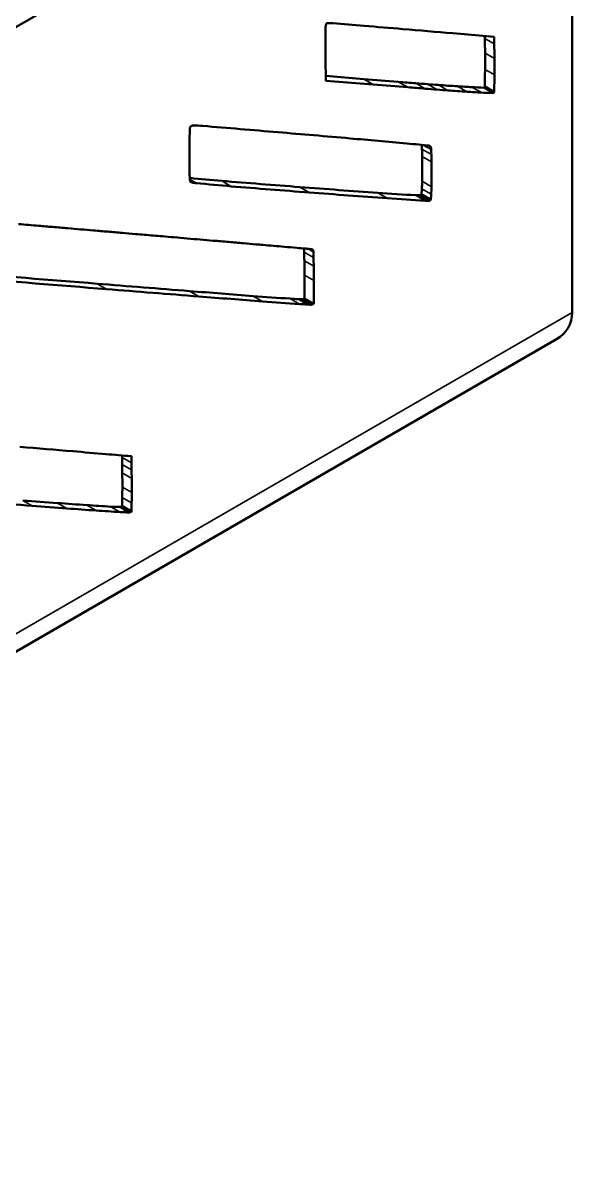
# Model space of a CAD drawing. Header units: inches. Extents: x -24.6 to 49, y -43 to 20.8.
# Drawn here: x 22.11 to 24.56, y 5.04 to 10.13 of the extents above; entities that cross this region are included whole.
import ezdxf

# ---------------------------------------------------------------- set-up
doc = ezdxf.new("R2010")
doc.units = ezdxf.units.IN
doc.header["$MEASUREMENT"] = 0
doc.layers.add('Visible (ANSI)', color=7, linetype='Continuous', lineweight=50)
doc.layers.add('Visible Narrow (ANSI)', color=7, linetype='Continuous', lineweight=35)

msp = doc.modelspace()

# ---------------------------------------------------------------- linework, layer by layer
at = {"layer": 'Visible (ANSI)'}
for p, q in [((18.15842170232334, 7.841108103100224), (24.55951928022413, 11.5367835128103)), ((18.15842170232338, 7.841108103100192), (24.55951928022415, 11.53678351281027)), ((24.55951928022413, 8.836558599506013), (24.55951928022413, 11.5367835128103)), ((24.02856642765687, 10.07910852439172), (24.21195270877823, 10.0634981305292)), ((24.17060110922219, 10.06701810351719), (24.1708246284234, 10.05570175119634)), ((24.21195270877823, 10.0634981305292), (24.21258290290292, 10.03159260018469)), ((23.63121557422294, 9.87520545060036), (23.46219061651059, 9.888857950857124)), ((23.46331413999734, 9.86803095326179), (23.46257939339652, 9.87461405414004)), ((23.67297384870245, 9.851096299588717), (23.46331413999734, 9.86803095326179)), ((23.3675078682485, 9.001872259569751), (23.36820111677374, 8.898941364188849)), ((23.40926614272802, 8.977763108558106), (23.40995939125326, 8.874832213177203)), ((23.36820111677374, 8.898941364188849), (23.36273956789801, 8.896624718889157)), ((23.40995939125326, 8.874832213177203), (23.36820111677374, 8.898941364188849)), ((23.40995939125326, 8.874832213177203), (23.40449784237753, 8.872515567877512)), ((18.12976335345099, 5.044446585749351), (24.49033190570127, 8.716722551590118))]:
    msp.add_line(p, q, dxfattribs=at)
for centre, major_axis, ratio, start_param, end_param in [((24.06944899628889, 10.43655226903429), (0.4298734527863463, 0.7445626610509097), 0.5773502691896258, 2.319118973077192, 2.341886705974517), ((23.47096438324182, 10.11665055923215), (0.006389898837387886, 0.01106762944157958), 0.5773502691896258, 1.855505407714896, 2.319118973077071), ((23.46755799796658, 10.11309248230064), (-0.004376268899461148, -0.01441859724181895), 0.3691540994302723, 4.134517320260704, 4.545364322854125), ((23.46667336131467, 10.12160817843764), (0.001196513904952602, 0.002072422875340547), 0.5773502691896258, 0.8100156430551335, 1.559799874962528), ((23.46569524548479, 10.11236142857577), (0.006546366869820745, 0.01133864002351517), 0.5773502691896257, 0.5422188409450799, 0.6840725583351013), ((23.46518494171901, 10.10969165735345), (0.008044933371118774, 0.01393423334228408), 0.5773502691896256, 0.4244280905810065, 0.542218840944952), ((23.46458188044785, 10.10749888291551), (0.009252324370716167, 0.01602549589818813), 0.5773502691896256, 0.3183570709429873, 0.4244280905810829), ((23.23615674054698, 9.452537521010546), (0.3679915021496757, 0.63737997847683), 0.5773502691896257, 0.2678237457261012, 0.3183570709429029), ((-90.33174863496257, -286.445466785667), (162.6739419647521, 281.7595325504615), 0.5773502691896258, 0.2671279959558532, 0.2678243220235847), ((-31.90485002458502, -134.4074842361219), (79.27492460555591, 137.3081971830149), 0.5773502691896257, 0.26535573348625, 0.2671279959558532), ((24.9968230840007, 10.95665130302134), (1.085693069826351, 1.880475558364404), 0.577350269189626, 2.341887686654999, 2.3576797290523), ((67.67873392627777, 35.67226380908304), (31.26639494872224, 54.15498462069434), 0.5773502691896257, 2.3576797290523, 2.359067743244594), ((-130.5348382422575, -390.241660963293), (219.6241967520549, 380.4002673460627), 0.5773502691896257, 0.2645273504228243, 0.2653557334862491), ((21.03566809269516, 8.163985687348262), (-2.217453992061973, -3.840742977697239), 0.5773502691896257, 2.360756246458781, 2.378740069862202), ((21.07742636717468, 8.139876536336617), (-2.217453992061973, -3.840742977697239), 0.5773502691896257, 2.360756246458781, 2.378740069862202), ((38.00177424229996, 18.43980223646606), (10.28152889008381, 17.80813041710995), 0.577350269189626, 2.359067743244593, 2.361739686377589), ((19.3589562460665, 7.187103573444174), (-3.403080645102662, -5.894308579571271), 0.5773502691896256, 2.347713434184868, 2.360756246458772), ((19.40071452054602, 7.162994422432529), (-3.403080645102663, -5.894308579571267), 0.5773502691896257, 2.347713434184868, 2.360756246458775), ((31.73394169232833, 14.78093339735702), (5.849433847689806, 10.13151661971045), 0.5773502691896257, 2.361739641481027, 2.365814235422025), ((44.26782680954026, 22.1566050943323), (14.71263910379722, 25.48303844119787), 0.5773502691896258, 2.365814235422029, 2.3672147948716), ((-11.62267434059856, -10.39673632605837), (-25.31118962706631, -43.84026643408317), 0.5773502691896256, 2.345933626454887, 2.347713434184865), ((23.50440493493075, 9.904609494930485), (0.02979110987931708, 0.05159971592483717), 0.5773502691896258, 2.367214794871606, 2.476683386373097), ((669.6548004665171, 1691.67705290939), (-922.5247237230024, -1597.859692726681), 0.5773502691896257, 0.267366309333668, 0.2675023093331959), ((75.26289469722408, 143.9078062255768), (-73.52765594622231, -127.3536358603009), 0.577350269189626, 0.2675020587913624, 0.2683660587832115), ((-11.58091606611904, -10.42084547707001), (-25.31118962706632, -43.84026643408315), 0.5773502691896257, 2.345933626454888, 2.347713434184863), ((669.6965587409968, 1691.652943758378), (-922.5247237230028, -1597.859692726681), 0.5773502691896257, 0.267366309333668, 0.2675023093331959), ((75.3046529717036, 143.8836970745652), (-73.52765594622234, -127.3536358603009), 0.5773502691896258, 0.2675020587913632, 0.2683660587832124), ((41.55440611761823, 55.99504312187312), (-25.30715723878059, -43.83328213270249), 0.5773502691896255, 0.2683658180706754, 0.2700498179709525), ((41.59616439209775, 55.97093397086149), (-25.30715723878059, -43.83328213270246), 0.5773502691896258, 0.2683658180706754, 0.2700498179709525), ((35.99943354621761, 41.4630888884721), (-17.33702988123273, -30.02861660663489), 0.5773502691896258, 0.270048312815427, 0.2722843125826353), ((36.04119182069713, 41.43897973746046), (-17.33702988123273, -30.02861660663489), 0.5773502691896257, 0.2700483128154261, 0.2722843125826344), ((33.35594014056262, 34.5194391921611), (-13.52917927159317, -23.43322588310707), 0.5773502691896256, 0.2722832024024084, 0.2774150404369919), ((33.39769841504215, 34.49533004114945), (-13.52917927159317, -23.43322588310707), 0.5773502691896256, 0.2722832024024084, 0.2774150404369919), ((26.97211960697977, 17.59282145160721), (-4.248969641325447, -7.35943129859338), 0.5773502691896258, 0.2774150404369928, 0.2895791894230708), ((27.0138778814593, 17.56871230059556), (-4.248969641325447, -7.35943129859338), 0.5773502691896258, 0.2774150404369928, 0.2895791894230708), ((38.84363948252274, 49.79054309555979), (-21.89351832351009, -37.92068609275966), 0.5773502691896257, 0.2895791894230699, 0.2915192514590652), ((38.88539775700226, 49.76643394454814), (-21.89351832351009, -37.92068609275966), 0.5773502691896257, 0.2895791894230699, 0.2915192514590652), ((24.16742709257755, 9.840204914399221), (-0.001813922543183121, -0.003141806005787716), 0.5773502691896258, 0.2915192514594409, 1.570795549658068), ((24.16531010830107, 9.841427159640515), (-0.003930908462546173, -0.006808533177031493), 0.5773502691896257, 1.570795549658328, 2.345933626455064), ((24.20918536705707, 9.816095763387576), (-0.001813922543183121, -0.003141806005787716), 0.5773502691896258, 0.2915192514594409, 1.570795549658068), ((24.20706838278059, 9.817318008628868), (-0.003930908462546173, -0.006808533177031493), 0.5773502691896257, 1.570795549658327, 2.345933626455064), ((27.65531472324989, 12.24262971642363), (3.394739867867653, 5.879861929625616), 0.5773502691896257, 2.322940271994479, 2.329063307721073), ((22.86311087203195, 9.659931617068178), (0.004265534391140498, 0.007388122286886693), 0.577350269189626, 1.66347347225096, 2.322940271994508), ((22.86110748477706, 9.66069482723447), (0.002424614029213153, 0.004199554687341471), 0.5773502691896258, 0.9368474202740522, 1.663473472250912), ((22.86289160462147, 9.648226314861482), (0.01078648336959875, 0.01868273723114178), 0.5773502691896256, 0.6967411203385971, 0.9368474202744093), ((22.8623324688807, 9.640640206989046), (0.01525185998445131, 0.02641699640299634), 0.5773502691896257, 0.4902645890702741, 0.696741120338559), ((22.86071657425179, 9.633569770027613), (0.01918014160260521, 0.03322097975207775), 0.5773502691896257, 0.316388450043843, 0.4902645890702306), ((22.45631108595294, 8.478538596456307), (0.6518258649361495, 1.128995515756939), 0.5773502691896258, 0.2654750828516104, 0.3163884500437328), ((-481.34794777451, -1298.609585825102), (717.7086104906015, 1243.107778399383), 0.5773502691896257, 0.2650949907010425, 0.2654750828515153), ((24.80532979359877, 10.6864975064979), (1.378754258774262, 2.388072427348661), 0.577350269189626, 2.329063307721075, 2.347465348601236), ((-87.55530192664267, -277.6393614170858), (157.6014977492329, 272.9738014506235), 0.577350269189626, 0.2634314109052411, 0.2650949907010425), ((-19.28383707574026, -101.1637822835806), (60.777233489126, 105.2692563466429), 0.5773502691896257, 0.2600433526081289, 0.2634313517978324), ((27.94622792320948, 12.46823626053723), (3.599789243814404, 6.235017866825638), 0.5773502691896256, 2.347465348601236, 2.356452956753451), ((1.108914548500002, -48.76939866102187), (32.02492421282697, 55.46879584515899), 0.5773502691896258, 0.2586710713426559, 0.2600431660027898), ((23.87207724598689, 9.581522216773772), (0.07624777204828048, -0.007057237528346444), 0.03191685188846342, 0.8624303209398132, 1.515127425139626), ((23.13084460832728, 9.097262656293092), (-0.5375702357573833, -0.9310989609684395), 0.5773502691896257, 2.386810234523391, 2.409399722777668), ((22.63635496478334, 8.794281862815138), (-0.8873911582632562, -1.537006572299143), 0.5773502691896258, 2.364150863265547, 2.386810506804776), ((23.9080222290884, 9.544327455856081), (0.01892942969248237, 0.03278673398568237), 0.5773502691896257, 0.03596573192695729, 0.2423971335764499), ((23.92075382608205, 9.56747664899319), (0.005714089452378564, 0.009897093250513096), 0.5773502691896257, 6.103799605207565, 6.319151039106585), ((23.90753860516462, 9.54128661375795), (-0.01715210444985009, -0.03733341809762541), 0.4412534076851836, 2.769500097387983, 2.959081660325307), ((23.91536092823099, 9.55852334011596), (-0.01079331167008849, -0.01869456419451678), 0.5773502691896258, 2.60286780006906, 2.741449034775171), ((23.88108539625298, 9.528768565817469), (-0.03578630838981124, -0.06198370434647293), 0.577350269189626, 2.413061769890481, 2.602867800068882), ((23.1726028828068, 9.073153505281446), (-0.5375702357573833, -0.931098960968439), 0.5773502691896258, 2.386810234523391, 2.413061769890424), ((28.43713452937703, 12.75180783355996), (3.946912645560358, 6.836253235145687), 0.577350269189626, 2.356452956753452, 2.363649357713538), ((23.87045082716495, 9.426712325451586), (-0.002798913774227199, -0.4002566221702818), 0.05199400112286027, 1.555010559654612, 1.833046969763398), ((22.67811323926286, 8.770172711803491), (-0.8873911582632562, -1.537006572299143), 0.5773502691896258, 2.364150863265547, 2.386810506804776), ((23.91220910164447, 9.402603174439939), (-0.002798913774227199, -0.4002566221702818), 0.05199400112286027, 1.555010559654612, 1.833046969763394), ((23.86209476100627, 10.07102378950932), (0.7117811039311637, 1.232841035876069), 0.5773502691896258, 2.363649106568676, 2.389224758034777), ((23.35692396510688, 9.76008878618381), (0.3543764571846489, 0.6137980288499841), 0.5773502691896258, 2.38922432646636, 2.424035361135807), ((27.965728883202, 22.36552070738364), (-7.099889679964909, -12.29736965383315), 0.5773502691896258, 0.2515807581527145, 0.2679566645285503), ((22.91088512578047, 9.467573590087179), (0.03825218557742937, 0.0662547289206519), 0.5773502691896258, 2.424035361135843, 2.60286861958056), ((22.87202075353274, 9.433835179675308), (-0.00991309723502969, -0.01716998807144197), 0.5773502691896256, 5.74446127316993, 6.100724760132463), ((22.87591324825652, 9.439176901384968), (-0.01325472459797807, -0.02295785644403097), 0.5773502691896256, 6.100724760132422, 6.387276641935202), ((22.90515838391495, 9.497709750343546), (-0.04608919588233688, -0.07982882894820177), 0.5773502691896257, 0.1040913347556298, 0.233173836102603), ((23.42229389167455, 10.76538854647779), (-0.7431582250666684, -1.287187803878176), 0.5773502691896256, 0.2331738361025586, 0.2501606629273647), ((28.00748715768152, 22.34141155637199), (-7.099889679964909, -12.29736965383315), 0.5773502691896257, 0.2501606629273647, 0.2679566645285503), ((118.9061499239175, 259.3650438945125), (-137.0979220676843, -237.4605666333476), 0.5773502691896258, 0.2679566980675521, 0.2700206978843811), ((23.3382155428717, 9.10676302116787), (-0.3910457308372922, -0.677311073893), 0.5773502691896258, 2.294855193872451, 2.347129365002932), ((118.947908198397, 259.3409347435008), (-137.0979220676843, -237.4605666333476), 0.5773502691896256, 0.2679566980675521, 0.2700206978843811), ((113.7887577387932, 245.9790263703005), (-129.7562707942859, -224.7444536163687), 0.577350269189626, 0.2700216907776936, 0.2721976722796056), ((113.8305160132728, 245.9549172192888), (-129.7562707942859, -224.7444536163687), 0.577350269189626, 0.2700216907776936, 0.2721976722796056), ((29.60077539066068, 24.87945019942777), (-8.506211889405238, -14.73319117239633), 0.5773502691896257, 0.2721976722796056, 0.2881018642208986), ((24.10292991739111, 10.00961610740261), (-0.357055388654169, -0.6184380742652724), 0.5773502691896257, 0.2881018642209066, 0.306589434224656), ((24.00284052689296, 9.729186820481697), (-0.2034402878094917, -0.352368914792475), 0.5773502691896256, 0.3065894342246525, 0.3347606574253845), ((24.12377211665812, 10.08761310193945), (-0.3997750632179761, -0.6924307210925943), 0.5773502691896256, 0.3347606574253827, 0.3469411140336494), ((23.88465144951358, 9.360700789876763), (-0.001502434460834146, -0.002602292821207093), 0.5773502691896257, 0.3469411140334451, 0.9756337837622198), ((23.88423283958876, 9.362969276716418), (-0.003067834502263476, -0.005313645227132384), 0.5773502691896257, 0.9756337837623663, 2.231207780254334), ((23.61030088498467, 9.244556216621305), (-0.1982898407946692, -0.3434480788810632), 0.577350269189626, 2.231207780254469, 2.294854399629337), ((23.65205915946419, 9.22044706560966), (-0.1982898407946692, -0.3434480788810632), 0.577350269189626, 2.231207780254469, 2.294854399629337), ((23.37997381735123, 9.082653870156223), (-0.3910457308372922, -0.677311073893), 0.5773502691896258, 2.294855193872447, 2.347129365002932), ((29.6425336651402, 24.85534104841613), (-8.506211889405241, -14.73319117239633), 0.5773502691896257, 0.2721976722796065, 0.2881018642208995), ((24.14468819187063, 9.985506956390964), (-0.357055388654169, -0.6184380742652724), 0.5773502691896257, 0.2881018642209003, 0.306589434224656), ((24.04459880137248, 9.70507766947005), (-0.2034402878094917, -0.352368914792475), 0.5773502691896256, 0.3065894342246516, 0.3347606574253845), ((24.16553039113764, 10.0635039509278), (-0.3997750632179761, -0.6924307210925943), 0.5773502691896256, 0.3347606574253827, 0.3469411140336494), ((23.9264097239931, 9.336591638865118), (-0.001502434460834146, -0.002602292821207093), 0.5773502691896257, 0.3469411140334451, 0.9756337837622198), ((23.92599111406828, 9.338860125704771), (-0.003067834502263476, -0.005313645227132384), 0.5773502691896257, 0.9756337837623663, 2.231207780254334), ((2590.742958416468, 6663.768082003762), (-3650.786665342318, -6323.347991967851), 0.5773502691896258, 0.2646703355761817, 0.2646903998519411), ((709.3363011739439, 1789.475179109078), (-976.6744023174997, -1691.649687265875), 0.5773502691896257, 0.2646903998519418, 0.264742159590615), ((904.6199191697373, 2295.461375966923), (-1254.265343959935, -2172.451301911462), 0.5773502691896257, 0.26474312976202, 0.2647871297620152), ((5485.37777454973, 14165.21098125934), (-7766.157275320524, -13451.37898042582), 0.5773502691896257, 0.2647867220619082, 0.264798722061887), ((-300.657796297565, -828.0013981211977), (459.2994756755236, 795.5300277597523), 0.5773502691896258, 0.2646849627164194, 0.2647969627167495), ((-337.620987683388, -923.7631097340543), (511.8358525776704, 886.5257017998589), 0.5773502691896257, 0.2645806667052719, 0.2646846667052483), ((-300.1981340654058, -826.8300611056843), (458.6565216611004, 794.4163987398414), 0.5773502691896257, 0.2644776138316862, 0.264581877264054), ((-45.79151519305297, -167.9733594037592), (97.19317182624579, 168.3435117518296), 0.5773502691896258, 0.2641508569751378, 0.2644776138316862), ((1465.738244861668, 3744.253021134446), (-2049.18100657006, -3549.285617284477), 0.5773502691896257, 0.2641509907538397, 0.2641830213707548), ((300.1722997721852, 727.2957599834655), (-393.9835374973977, -682.3995042912105), 0.5773502691896257, 0.2641830213707559, 0.2642908621265049), ((422.90776937377, 1045.046111091706), (-568.310281392808, -984.3422818361084), 0.5773502691896258, 0.2642906138282646, 0.2643746655229606), ((5554.462457955479, 14332.17188193845), (-7857.964242743424, -13610.3933124911), 0.5773502691896258, 0.264374665522961, 0.2643866617843487), ((-371.5993435441547, -1012.500681268873), (560.5062449186964, 970.8252941588269), 0.5773502691896257, 0.2642864298400696, 0.2643864298400915), ((-316.1554607730904, -868.9602125890106), (481.7559504071191, 834.4257829537626), 0.5773502691896258, 0.2641728393767666, 0.2642848393736541), ((-288.0246503390122, -796.1461457173091), (441.8078695383173, 765.2336772241275), 0.5773502691896256, 0.2640678335349822, 0.2641718335365715), ((-4.847515005804091, -63.32065445094823), (39.75412898457052, 68.85617121192271), 0.5773502691896257, 0.2634583996664261, 0.2640668540841977), ((-893.1575778360115, -2359.633262925647), (1299.636261864892, 2251.036036908882), 0.577350269189626, 0.2633982119745868, 0.2634583996664244), ((-91.8888001759923, -288.5494351657609), (163.3229086521424, 282.8835758254409), 0.5773502691896258, 0.2631226266590447, 0.2633982119745877), ((-29.51464963745548, -127.4073085445488), (74.9098262334551, 129.7476250225001), 0.5773502691896258, 0.2627372200303304, 0.2631226266590456), ((22.35121789088144, 8.481556277697832), (-0.7180668120186802, -1.243728201645192), 0.5773502691896258, 2.387786946247619, 2.401944659654285), ((21.63184905077827, 8.039977299885848), (-1.226991350443307, -2.125211359415064), 0.5773502691896258, 2.368472905328614, 2.387786946247616), ((19.36385060050543, -1.218211305774962), (5.672684640734307, 9.825378013067423), 0.5773502691896256, 0.260176633131878, 0.2627365824627148), ((22.9402259074851, 7.972630075597762), (0.6290955138590154, 1.089625392817465), 0.5773502691896257, 0.2470361526844798, 0.2601766331318771), ((23.35930583242883, 9.024879942435305), (0.05114213817953109, 0.08858078173465593), 0.5773502691896256, 0.1645049912271883, 0.2470361526844682), ((23.38865759168937, 9.089211160043975), (0.01546632414017775, 0.02678845921711687), 0.5773502691896256, 6.281242048125086, 6.447690298406847), ((23.40030729668576, 9.109336861190956), (0.003839191707551108, 0.006649675097475631), 0.5773502691896257, 5.812439088085282, 6.281242048125372), ((23.3743773531086, 9.084621365471149), (-0.02312109180370264, -0.04004690573047177), 0.5773502691896257, 2.409585889815386, 2.670846430850993), ((22.39297616536096, 8.457447126686185), (-0.7180668120186801, -1.243728201645193), 0.577350269189626, 2.387786946247623, 2.409585889815316), ((10.98654076857056, 1.742970075300166), (-8.754928471418694, -15.16398092912643), 0.5773502691896257, 2.363940914693631, 2.368472905328607), ((21.67360732525779, 8.015868148874203), (-1.226991350443307, -2.125211359415064), 0.5773502691896258, 2.368472905328614, 2.387786946247616), ((1214.011261053599, 3112.542169087135), (-1702.391024570933, -2948.627748906094), 0.5773502691896258, 0.2673393388359564, 0.2676433388353709), ((11.02829904305008, 1.718860924288521), (-8.754928471418694, -15.16398092912643), 0.5773502691896257, 2.363940914693631, 2.368472905328607), ((1214.053019328079, 3112.518059936123), (-1702.391024570933, -2948.627748906094), 0.5773502691896258, 0.2673393388359564, 0.2676433388353709), ((245.7147319461053, 590.5009613562266), (-318.9876060447024, -552.5027406541899), 0.5773502691896257, 0.2676452250251655, 0.2686959116444259), ((245.7564902205848, 590.476852205215), (-318.9876060447024, -552.5027406541899), 0.5773502691896257, 0.2676452250251655, 0.2686959116444259), ((133.6255287726308, 297.9941467377808), (-158.5492779033268, -274.6154048319194), 0.5773502691896258, 0.2686959116444259, 0.2701464697163694), ((133.6672870471103, 297.9700375867691), (-158.5492779033268, -274.6154048319194), 0.5773502691896258, 0.2686959116444259, 0.2701464697163694), ((37.1595720020005, 45.59383801449054), (-20.11965843187841, -34.84827063494494), 0.5773502691896257, 0.2701464697163702, 0.2767736724499024), ((34.31765809483618, 38.06742526803551), (-15.99309924775705, -27.7008604676068), 0.5773502691896257, 0.2767736724499024, 0.2785834951697179), ((23.55008168102105, 9.45580409303176), (-0.3072567323760714, -0.5321842714429487), 0.5773502691896261, 0.2785834951697197, 0.3094873687498305), ((23.38539052612919, 8.991763482842021), (-0.05307210994620905, -0.09192359089171558), 0.5773502691896257, 0.3094873687498136, 0.4065918613467447), ((23.3655567943991, 8.922773935715579), (-0.01514857289604523, -0.02623809791811115), 0.5773502691896257, 0.4065918613468691, 0.6535133565041926), ((37.20133027648002, 45.5697288634789), (-20.1196584318784, -34.84827063494495), 0.5773502691896258, 0.2701464697163702, 0.2767736724499024), ((34.3594163693157, 38.04331611702386), (-15.99309924775705, -27.70086046760679), 0.5773502691896258, 0.2767736724499024, 0.2785834951697179), ((23.59183995550057, 9.431694942020115), (-0.3072567323760714, -0.5321842714429487), 0.5773502691896258, 0.2785834951697197, 0.3094873687498305), ((23.42714880060871, 8.967654331830376), (-0.05307210994620905, -0.09192359089171558), 0.5773502691896257, 0.3094873687498136, 0.4065918613467447), ((23.40731506887862, 8.898664784703934), (-0.01514857289604523, -0.02623809791811115), 0.5773502691896257, 0.4065918613468691, 0.6535133565041926), ((24.32329880778319, 8.893049854247298), (0.2182392596483354, -0.1260004953057122), 0.7174389352142982, 5.890486225480867, 6.675884388878314), ((-1186.138646423979, -3122.17831610733), (1717.392231810548, 2974.610602019975), 0.5773502691896257, 0.2646043120049502, 0.2647163120053326), ((-174.4920759673428, -501.6404119985744), (279.7176466248975, 484.4851757279193), 0.577350269189626, 0.2641754563097756, 0.2646042595142859), ((-5356.481584894419, -13914.54780268586), (7638.46294002694, 13230.2059038586), 0.577350269189626, 0.2641634857230883, 0.2641754563097738), ((-35.74049036874128, -26.56297667961882), (-41.22714095103151, -71.40750277798018), 0.5773502691896256, 2.372481246591883, 2.372610192349077), ((17.50538019176662, 5.179995896924665), (-3.571630626200258, -6.186245710447036), 0.5773502691896257, 2.367022196070216, 2.372480028422768), ((22.59318952160242, 8.189356078905197), (0.003637237510351773, 0.006299880167124598), 0.5773502691896256, 0.008555226693633067, 0.2641634858429232), ((22.59605939934515, 8.194384045119538), (0.0007424889049213282, 0.001286028507379917), 0.5773502691896258, 5.514497900173746, 6.291740533870946), ((-35.69873209426176, -26.58708583063046), (-41.2271409510315, -71.40750277798021), 0.5773502691896257, 2.372481246591885, 2.372905246583297), ((12.72970330052757, 2.363046093146143), (-6.948742103763722, -12.03557437241016), 0.5773502691896256, 2.363707140392243, 2.367022196070213), ((17.54713846624614, 5.155886745913019), (-3.571630626200257, -6.186245710447035), 0.5773502691896258, 2.367022196070216, 2.372480028422768), ((12.77146157500709, 2.338936942134498), (-6.948742103763722, -12.03557437241016), 0.5773502691896257, 2.363707140392243, 2.367022196070213), ((15.01468536920839, 3.702104682421598), (-5.332970185322267, -9.236975316226896), 0.5773502691896258, 2.356394999087499, 2.363706990942999), ((15.05644364368791, 3.677995531409952), (-5.332970185322269, -9.236975316226895), 0.577350269189626, 2.356394999087499, 2.363706990942999), ((20.55432726417944, 6.9017018865027), (-1.415851757192998, -2.452327179443608), 0.5773502691896258, 2.336784461155709, 2.356394616711974), ((20.59608553865896, 6.877592735491055), (-1.415851757192998, -2.452327179443608), 0.5773502691896258, 2.336784461155709, 2.356394616711976), ((113.8829270556571, 247.6784296105985), (-131.4704634576329, -227.7135224032477), 0.5773502691896256, 0.268206521239688, 0.2694585211985636), ((59.15798331929379, 104.8042915565474), (-53.09473700205138, -91.96278210206026), 0.5773502691896258, 0.2694584969671823, 0.2718184966938315), ((41.444157279216, 58.3153188267868), (-27.59990262527764, -47.80443363093451), 0.5773502691896257, 0.2718184583826702, 0.2756608861467829), ((43.36437678572148, 63.39036879796045), (-30.38257701017282, -52.62416704649342), 0.5773502691896258, 0.2756608861467829, 0.278493570721694), ((18.47931770425851, 5.750207113893182), (-2.883381524713172, -4.994163298407943), 0.5773502691896256, 2.329337607822236, 2.336784461155705), ((18.52107597873803, 5.726097962881535), (-2.883381524713175, -4.994163298407942), 0.5773502691896258, 2.329337607822238, 2.336784461155705), ((59.1997415937733, 104.7801824055358), (-53.09473700205142, -91.96278210206029), 0.5773502691896258, 0.2694584969671823, 0.2718184966938315), ((41.48591555369552, 58.29120967577516), (-27.59990262527764, -47.8044336309345), 0.5773502691896257, 0.2718184583826702, 0.2756608861467829), ((43.40613506020101, 63.36625964694879), (-30.38257701017282, -52.62416704649342), 0.5773502691896258, 0.2756608861467829, 0.278493570721694), ((22.99920593612467, 9.284978185051271), (-0.7200866847984699, -1.247226723924785), 0.5773502691896257, 0.2784935707216967, 0.3202925616815202), ((22.60612056469592, 8.153537726237708), (-0.1003705643541514, -0.1738469170457519), 0.5773502691896258, 0.3202925616815309, 0.3544078546027931), ((23.04096421060419, 9.260869034039626), (-0.7200866847984699, -1.247226723924785), 0.5773502691896257, 0.2784935707216967, 0.3202925616815202), ((22.57053228255837, 8.043621518415065), (-0.04013486008158962, -0.06951561681598117), 0.5773502691896258, 0.3544078546027638, 0.4219884986723121), ((22.57084434372661, 8.044749193243769), (-0.04075562904471541, -0.07059082019987689), 0.5773502691896257, 0.4219884986722793, 0.4731152460762269), ((22.55337857065448, 7.972196822891715), (-0.0005574419272293259, -0.0009655177402303048), 0.5773502691896258, 0.473114546643874, 1.570796234659009), ((22.54999978821059, 7.974147555814447), (-0.003936220894505941, -0.006817734579097564), 0.5773502691896257, 1.570797197190849, 2.32933760782198), ((22.64787883917544, 8.129428575226061), (-0.1003705643541514, -0.1738469170457519), 0.5773502691896258, 0.3202925616815309, 0.3544078546027931), ((22.61229055703789, 8.019512367403419), (-0.04013486008158962, -0.06951561681598117), 0.5773502691896258, 0.3544078546027638, 0.4219884986723121), ((22.61260261820613, 8.020640042232122), (-0.04075562904471541, -0.07059082019987689), 0.5773502691896257, 0.4219884986722793, 0.4731152460762269), ((22.595136845134, 7.948087671880068), (-0.0005574419272293258, -0.0009655177402303049), 0.5773502691896258, 0.4731145466477944, 1.570796234659009), ((22.59175806269011, 7.950038404802801), (-0.003936220894505941, -0.006817734579097564), 0.5773502691896257, 1.570797197190849, 2.32933760782198)]:
    msp.add_ellipse(centre, major_axis=major_axis, ratio=ratio, start_param=start_param, end_param=end_param, dxfattribs=at)
at = {"layer": 'Visible Narrow (ANSI)'}
for p, q in [((24.21258290290292, 10.03159260018469), (24.1708246284234, 10.05570175119634)), ((24.21334724773522, 9.966919760846263), (24.1715889732557, 9.991028911857908)), ((24.21322423966173, 9.894367781850008), (24.17146596518221, 9.918476932861653)), ((23.67297384870245, 9.851096299588717), (23.63121557422294, 9.87520545060036)), ((23.82713192323951, 9.83866053585026), (23.78537364875999, 9.862769686861904)), ((23.9052114929011, 9.832421612934928), (23.86345321842158, 9.856530763946573)), ((23.95762856362776, 9.828335243823728), (23.91587028914824, 9.852444394835373)), ((24.00536119115894, 9.824756622439663), (23.96360291667942, 9.848865773451308)), ((24.09102799729353, 9.818813561739677), (24.04926972281401, 9.842922712751323)), ((24.15510668497663, 9.815204730117939), (24.11334841049711, 9.839313881129582)), ((24.20796931224589, 9.812785522321109), (24.16621103776637, 9.836894673332754)), ((24.21099928819059, 9.815048492277368), (24.16924101371107, 9.839157643289013)), ((24.2126272341952, 9.82046154815628), (24.17086895971568, 9.844570699167924)), ((23.932485733663, 9.53874386120824), (23.89072745918348, 9.562853012219884)), ((23.93161306829164, 9.561262195395791), (23.89638517993508, 9.581601026221435)), ((23.93016293469722, 9.571373041817177), (23.91617891412892, 9.579446719856637)), ((23.92950616411043, 9.57331363524789), (23.91956817473616, 9.579051336088328)), ((23.92739576167324, 9.576626298216574), (23.92490595685154, 9.578063787700607)), ((23.93303412868749, 9.50623111308564), (23.89127585420797, 9.530340264097285)), ((22.88624417597872, 9.412048897886258), (22.85720859424033, 9.428812598818991)), ((22.87096613219098, 9.413892662071394), (22.85875401662144, 9.420943330282846)), ((22.86410747816727, 9.415548173327588), (22.86135305454435, 9.417138440547744)), ((23.04074277616425, 9.39759667902756), (22.99898450168473, 9.421705830039205)), ((23.93297327085301, 9.396139570422097), (23.89121499637349, 9.420248721433744)), ((23.38873841689516, 9.37035095384549), (23.34698014241564, 9.394460104857135)), ((23.73638547140659, 9.344257090649387), (23.69462719692707, 9.368366241661032)), ((23.90380002730604, 9.33398499943102), (23.86204175282652, 9.358094150442666)), ((23.91204533300964, 9.33369090782753), (23.87028705853012, 9.357800058839173)), ((23.9192906007443, 9.333679654488709), (23.87753232626478, 9.357788805500354)), ((23.92550767071472, 9.333849451658898), (23.8837493962352, 9.357958602670543)), ((23.92681149603843, 9.334414398089498), (23.88505322155891, 9.358523549101141)), ((23.9302958434253, 9.340720938828175), (23.88853756894578, 9.36483008983982)), ((23.93195594403898, 9.362195716299896), (23.89019766955946, 9.38630486731154)), ((23.4079692550598, 9.080492755088951), (23.36621098058028, 9.104601906100596)), ((23.40702892041461, 9.105487675932093), (23.38307878383762, 9.119315293731942)), ((23.40547017086765, 9.114257928416269), (23.40000039461572, 9.117415905207723)), ((23.40870433458842, 9.042228129577936), (23.3669460601089, 9.066337280589579)), ((23.40926614272802, 8.977763108558106), (23.3675078682485, 9.001872259569751)), ((22.48587448262142, 8.940058555834884), (22.4441162081419, 8.96416770684653)), ((22.89785663889089, 8.90728820079239), (22.85609836441137, 8.931397351804035)), ((23.18076077741124, 8.885325489389125), (23.13900250293172, 8.90943464040077)), ((23.34515263461288, 8.87357429032628), (23.30339436013336, 8.897683441337925)), ((23.3809229874599, 8.871246039032322), (23.33916471298038, 8.895355190043967)), ((23.39276234954714, 8.870765644982887), (23.35100407506762, 8.894874795994532)), ((23.39939247636016, 8.871106880959259), (23.35763420188064, 8.895216031970904)), ((23.40449784237753, 8.872515567877512), (23.36273956789801, 8.896624718889157)), ((24.55951928022413, 8.836558599506013), (18.15842170232334, 5.140883189795932)), ((22.59751713601435, 8.166704593073169), (22.55575886153483, 8.190813744084812)), ((22.59710929061661, 8.195010460631039), (22.59536242380223, 8.196019014656562)), ((22.59789085001676, 8.13509079602311), (22.55613257553724, 8.159199947034756)), ((22.59818958322158, 8.097648108534257), (22.55643130874206, 8.1217572595459)), ((22.59840225589386, 8.03409353895643), (22.55664398141434, 8.058202689968075)), ((22.15524210517964, 7.975403931607116), (22.11348383070012, 7.999513082618759)), ((22.30948413408225, 7.963716019115555), (22.26772585960273, 7.9878251701272)), ((22.44025513288567, 7.954423677013954), (22.39849685840615, 7.9785328280256)), ((22.59802512218616, 7.9885384439048), (22.55626684770664, 8.012647594916444)), ((22.5465792752335, 7.947406444458744), (22.50482100075399, 7.971515595470389)), ((22.58421388151507, 7.946178029310858), (22.54245560703555, 7.970287180322503)), ((22.58857819671262, 7.946275544243385), (22.5468199222331, 7.97038469525503)), ((22.59211472343625, 7.946604290346542), (22.55035644895673, 7.970713441358187)), ((22.59489464078881, 7.947081563385255), (22.55313636630929, 7.9711907143969)), ((22.59569428700987, 7.947765832544368), (22.55393601253035, 7.971874983556011)), ((22.59732271219135, 7.953078546188373), (22.55556443771183, 7.977187697200019))]:
    msp.add_line(p, q, dxfattribs=at)

doc.saveas('drawing.dxf')
